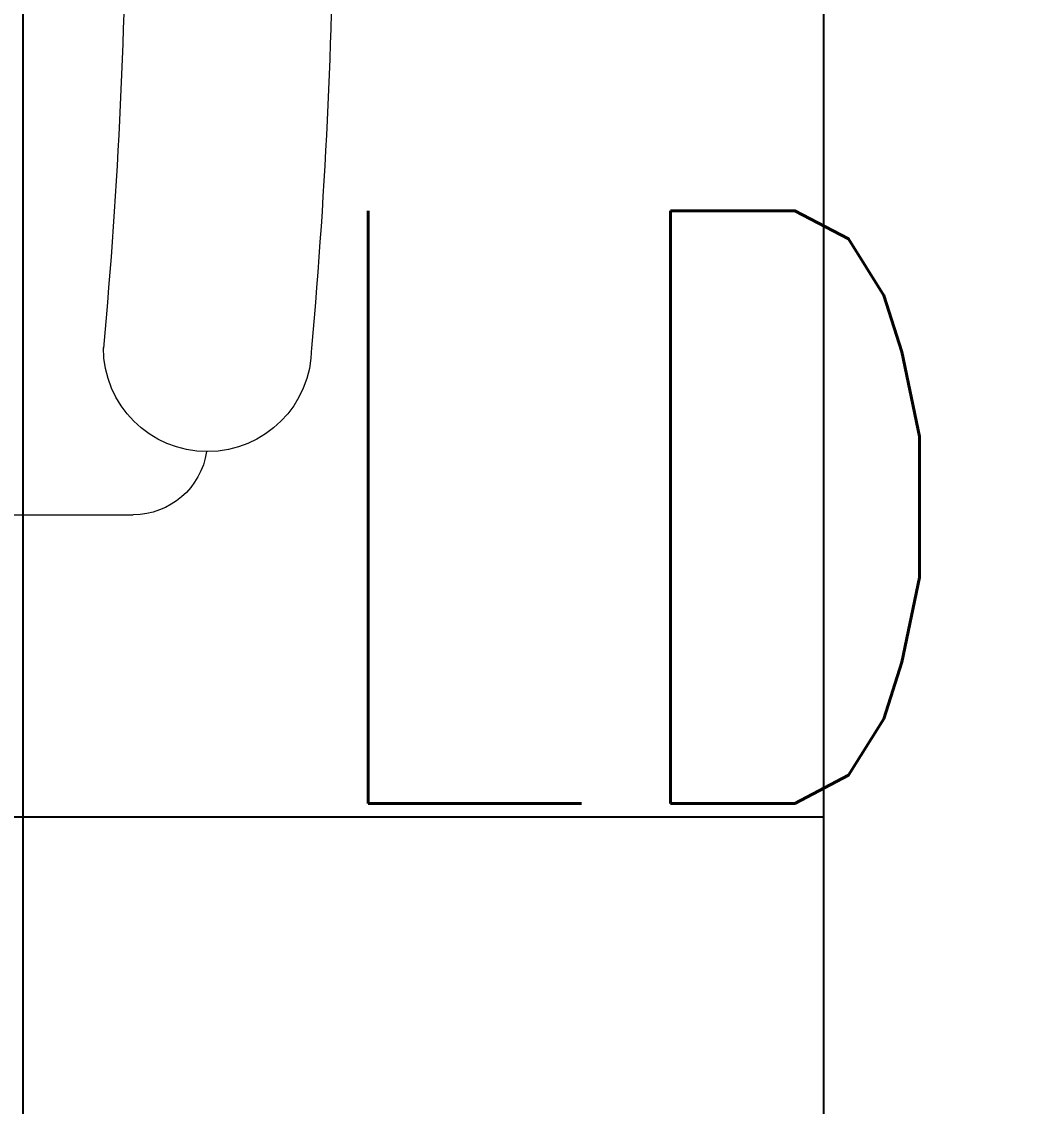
# Model space of a CAD drawing. Extents: x -12260 to 184725, y -29287 to 19916.
# Drawn here: x 38205.5 to 38543.4, y -11727.7 to -11361.7 of the extents above; entities that cross this region are included whole.
import ezdxf
from ezdxf.enums import TextEntityAlignment as Align

# ---------------------------------------------------------------- set-up
doc = ezdxf.new("R2010")
doc.units = 0
doc.header["$LTSCALE"] = 0.25
doc.linetypes.add('DASHDOT', pattern=[25.4, 12.7, -6.35, 0, -6.35])
doc.layers.add('01-First Floor-FUR$0$FALSE CEILING', color=251, linetype='Continuous')
for name, color, linetype, lineweight in [('01-First Floor-FUR$0$LOADING', 253, 'Continuous', 5), ('01-First Floor-FUR$0$Walls', 251, 'Continuous', 5), ('E-LITE-CIRC-NUMB', 6, 'Continuous', 25), ('E-LITE-CLNG', 150, 'Continuous', 35), ('E-LITE-CLNG-CNDT', 6, 'DASHDOT', 35), ('E-LITE-CTRL', 6, 'Continuous', 25), ('E-LITE-IDEN', 6, 'Continuous', 25)]:
    doc.layers.add(name, color=color, linetype=linetype, lineweight=lineweight)
doc.styles.add('DC_SIMPLEX', font='SIMPLEX.shx', dxfattribs={"width": 0.7})

# ---------------------------------------------------------------- blocks, each defined once
blk = doc.blocks.new('*U24')
at = {"layer": 'E-LITE-CIRC-NUMB', "style": 'DC_SIMPLEX', "width": 0.7, "flags": 8}
blk.add_attdef('CIRCUIT', text='', height=200, rotation=2.200405617713841e-06, dxfattribs=at).set_placement((-473.8980727184752, 299.9999999999545), align=Align.RIGHT)
at = {"layer": 'E-LITE-CTRL', "style": 'DC_SIMPLEX', "width": 0.7, "flags": 8}
blk.add_attdef('CONTROL', (1118.898065037702, -934.9999999998631), '', height=200, rotation=359.9999977995944, dxfattribs=at)
at = {"layer": 'E-LITE-IDEN', "style": 'DC_SIMPLEX', "width": 0.7, "flags": 8}
blk.add_attdef('TYPE', (460.406393435682, 457.6469602646916), '', height=200, rotation=359.9999977995944, dxfattribs=at)
blk = doc.blocks.new('01-First Floor-FUR$0$GF21018-P')
at = {"color": 0}
blk.add_line((0.2204937210156821, 0.4756307261486727), (0.2204937210156821, 0.0674977280054634), dxfattribs=at)
for centre, radius, start, end in [((-4.0174444003e-06, 1.846735474002139), 1.776735474005004, 264.6945553321505, 275.3052680112835), ((0.1640881380565453, 0.0424977280054613), 0.0351139560901341, 270.0000000000001, 90), ((0.1954937210156835, 0.0674977280054634), 0.025, 278.5279241468623, 360), ((-3.2405935642e-06, 1.831363171438854), 1.831363171441721, 264.8532206013883, 275.1469821681523)]:
    blk.add_arc(centre, radius, start, end, dxfattribs=at)
blk = doc.blocks.new('01-First Floor-FUR')
at = {"layer": '01-First Floor-FUR$0$FALSE CEILING', "linetype": 'Continuous'}
for p, q in [((38205.99999999985, -12829.99999999993), (38205.99999999985, -8829.99999999982)), ((34975.99999988085, -11629.99999999752), (38475.99999988311, -11629.99999999993))]:
    blk.add_line(p, q, dxfattribs=at)
at = {"layer": '01-First Floor-FUR$0$FALSE CEILING'}
blk.add_lwpolyline([(34975.99999988085, -12829.99999999752), (34975.99999988085, -10709.99999999741), (34975.99999987645, -10709.99999999981), (34975.99999988344, -8829.999999999898), (38475.99999988344, -8829.99999999981), (38475.99999988297, -12829.99999999993), (34975.99999988085, -12829.99999999752)], dxfattribs=at)
at = {"layer": '01-First Floor-FUR$0$Walls'}
blk.add_line((38475.99999988294, -8829.999999999825), (38475.99999988294, -12829.99999999994), dxfattribs=at)
at = {"layer": '01-First Floor-FUR$0$LOADING', "extrusion": (7.774263848676233e-06, 2.240207019314477e-05, 0.9999999997188542), "xscale": -1000, "yscale": 1000, "zscale": 1000, "rotation": 90.00141075505213}
blk.add_blockref('01-First Floor-FUR$0$GF21018-P', (38310.61389380628, -11307.58665862261, -0.06745073876234682), dxfattribs=at)

msp = doc.modelspace()

# ---------------------------------------------------------------- block references
at = {"layer": 'E-LITE-CLNG'}
ref = msp.add_blockref('*U24', (37904.91012489311, -11929.99999983526, -0.1044575172046482), dxfattribs=dict(at, xscale=-1))
ref.add_attrib('TYPE', 'LD1', (38298.40180417588, -11625.50662494593, -0.1044575172046482), dxfattribs={"layer": 'E-LITE-IDEN', "height": 200, "rotation": 2.200405638831775e-06, "style": 'DC_SIMPLEX', "width": 0.7000000000000001, "flags": 8})
at = {"layer": 'E-LITE-CLNG-CNDT'}
msp.add_blockref('01-First Floor-FUR', (0, 0), dxfattribs=at)

doc.saveas('drawing.dxf')
